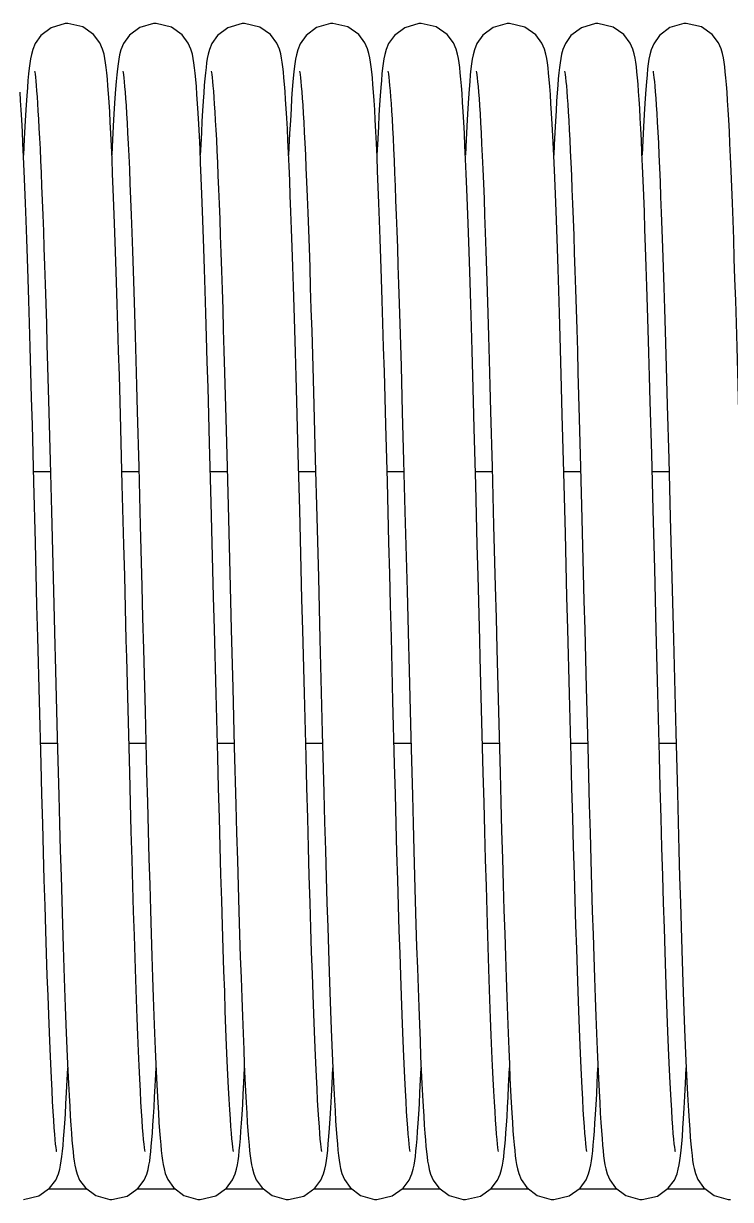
# Model space of a CAD drawing. Header units: millimetres. Extents: x 21899 to 38731, y -5425 to 3612.
# Drawn here: x 33346.3 to 33410.3, y -2765.4 to -2658.9 of the extents above; entities that cross this region are included whole.
import ezdxf

# ---------------------------------------------------------------- set-up
doc = ezdxf.new("R2010")
doc.units = ezdxf.units.MM

msp = doc.modelspace()

# ---------------------------------------------------------------- linework, layer by layer
at = {"color": 7, "linetype": 'Continuous'}
for p, q in [((33348.47, -2689.98), (33348.58, -2694.12)), ((33380.47, -2689.98), (33380.58, -2694.12)), ((33364.48, -2690.53), (33364.6, -2694.68)), ((33396.48, -2690.53), (33396.6, -2694.68)), ((33371.16, -2697.9), (33371.03, -2693.15)), ((33403.16, -2697.9), (33403.03, -2693.15)), ((33348.58, -2694.12), (33348.7, -2698.51)), ((33356.58, -2694.06), (33356.72, -2699.07)), ((33372.57, -2693.47), (33372.7, -2698.38)), ((33380.58, -2694.12), (33380.7, -2698.51)), ((33388.58, -2694.06), (33388.72, -2699.07)), ((33395.2, -2699.56), (33395.06, -2694.35)), ((33404.57, -2693.47), (33404.7, -2698.38)), ((33347.23, -2700.43), (33347.09, -2695.25)), ((33364.6, -2694.68), (33364.72, -2699.1)), ((33379.23, -2700.43), (33379.09, -2695.25)), ((33396.6, -2694.68), (33396.72, -2699.1)), ((33355.23, -2700.69), (33355.1, -2695.58)), ((33387.23, -2700.69), (33387.1, -2695.58)), ((33363.27, -2702.29), (33363.13, -2696.91)), ((33348.7, -2698.51), (33348.82, -2703.1)), ((33371.29, -2702.96), (33371.16, -2697.9)), ((33372.7, -2698.38), (33372.83, -2703.61)), ((33380.7, -2698.51), (33380.82, -2703.1)), ((33403.29, -2702.96), (33403.16, -2697.9)), ((33404.7, -2698.38), (33404.83, -2703.61)), ((33347.2, -2699.47), (33348.73, -2699.47)), ((33355.2, -2699.47), (33356.73, -2699.47)), ((33356.72, -2699.07), (33356.85, -2704.38)), ((33363.2, -2699.47), (33364.73, -2699.47)), ((33364.72, -2699.1), (33364.84, -2703.77)), ((33371.2, -2699.47), (33372.73, -2699.47)), ((33379.2, -2699.47), (33380.73, -2699.47)), ((33387.2, -2699.47), (33388.73, -2699.47)), ((33388.72, -2699.07), (33388.85, -2704.38)), ((33395.2, -2699.47), (33396.73, -2699.47)), ((33395.35, -2705.09), (33395.2, -2699.56)), ((33396.72, -2699.1), (33396.84, -2703.77)), ((33403.2, -2699.47), (33404.73, -2699.47)), ((33372.83, -2703.61), (33372.98, -2709.08)), ((33404.83, -2703.61), (33404.98, -2709.08)), ((33347.73, -2720.28), (33347.59, -2714.49)), ((33379.73, -2720.28), (33379.59, -2714.49)), ((33357.14, -2715.56), (33357.29, -2721.23)), ((33389.14, -2715.56), (33389.29, -2721.23)), ((33349.16, -2716.32), (33349.35, -2723.53)), ((33355.75, -2721.03), (33355.63, -2716.32)), ((33381.16, -2716.32), (33381.35, -2723.53)), ((33387.75, -2721.03), (33387.63, -2716.32)), ((33363.87, -2725.36), (33363.72, -2719.61)), ((33365.23, -2719.07), (33365.37, -2724.42)), ((33371.87, -2725.29), (33371.72, -2719.56)), ((33395.87, -2725.36), (33395.72, -2719.61)), ((33397.23, -2719.07), (33397.37, -2724.42)), ((33403.87, -2725.29), (33403.72, -2719.56)), ((33347.88, -2725.96), (33347.73, -2720.28)), ((33355.9, -2726.75), (33355.75, -2721.03)), ((33379.88, -2725.96), (33379.73, -2720.28)), ((33387.9, -2726.75), (33387.75, -2721.03)), ((33357.29, -2721.23), (33357.43, -2726.76)), ((33389.29, -2721.23), (33389.43, -2726.76)), ((33373.34, -2723.13), (33373.48, -2728.6)), ((33405.34, -2723.13), (33405.48, -2728.6)), ((33347.83, -2724.08), (33349.36, -2724.08)), ((33349.35, -2723.53), (33349.49, -2728.84)), ((33355.83, -2724.08), (33357.36, -2724.08)), ((33363.83, -2724.08), (33365.36, -2724.08)), ((33371.83, -2724.08), (33373.36, -2724.08)), ((33379.83, -2724.08), (33381.36, -2724.08)), ((33381.35, -2723.53), (33381.49, -2728.84)), ((33387.83, -2724.08), (33389.36, -2724.08)), ((33395.83, -2724.08), (33397.36, -2724.08)), ((33403.83, -2724.08), (33405.36, -2724.08)), ((33365.37, -2724.42), (33365.51, -2729.67)), ((33397.37, -2724.42), (33397.51, -2729.67)), ((33352.03, -2764.47), (33348.56, -2764.47)), ((33360.04, -2764.47), (33356.56, -2764.47)), ((33368.04, -2764.47), (33364.56, -2764.47)), ((33376.04, -2764.47), (33372.56, -2764.47)), ((33384.03, -2764.47), (33380.56, -2764.47)), ((33392.04, -2764.47), (33388.56, -2764.47)), ((33400.04, -2764.47), (33396.56, -2764.47)), ((33408.04, -2764.47), (33404.56, -2764.47))]:
    msp.add_line(p, q, dxfattribs=at)
for points in [[(33350.29, -2658.91), (33350.07, -2658.92), (33348.8, -2659.29), (33347.86, -2660), (33347.34, -2660.73), (33347.12, -2661.28), (33347, -2661.72), (33346.92, -2662.11), (33346.86, -2662.52), (33346.8, -2662.97), (33346.74, -2663.48), (33346.69, -2664.06), (33346.64, -2664.72)], [(33353.93, -2664.57), (33353.88, -2663.94), (33353.83, -2663.39), (33353.78, -2662.91), (33353.72, -2662.47), (33353.66, -2662.08), (33353.58, -2661.69), (33353.45, -2661.24), (33353.21, -2660.67), (33352.64, -2659.91), (33351.66, -2659.22), (33350.29, -2658.91)], [(33358.29, -2658.91), (33358.07, -2658.92), (33356.81, -2659.28), (33355.87, -2659.98), (33355.34, -2660.73), (33355.11, -2661.31), (33354.99, -2661.74), (33354.92, -2662.13), (33354.85, -2662.55), (33354.79, -2663.01), (33354.74, -2663.55), (33354.68, -2664.16), (33354.62, -2664.87)], [(33361.94, -2664.62), (33361.89, -2663.98), (33361.83, -2663.42), (33361.78, -2662.92), (33361.72, -2662.48), (33361.66, -2662.08), (33361.58, -2661.69), (33361.45, -2661.25), (33361.21, -2660.68), (33360.66, -2659.93), (33359.68, -2659.23), (33358.29, -2658.91)], [(33366.29, -2658.91), (33366.07, -2658.92), (33364.79, -2659.29), (33363.85, -2660), (33363.35, -2660.73), (33363.12, -2661.26), (33363, -2661.69), (33362.92, -2662.08), (33362.86, -2662.47), (33362.81, -2662.89), (33362.75, -2663.37), (33362.7, -2663.91), (33362.65, -2664.51), (33362.6, -2665.2)], [(33369.97, -2665.07), (33369.92, -2664.42), (33369.87, -2663.83), (33369.82, -2663.3), (33369.77, -2662.84), (33369.71, -2662.42), (33369.65, -2662.04), (33369.57, -2661.67), (33369.45, -2661.24), (33369.21, -2660.68), (33368.65, -2659.92), (33367.67, -2659.23), (33366.29, -2658.91)], [(33374.29, -2658.91), (33374.07, -2658.92), (33372.81, -2659.28), (33371.87, -2659.99), (33371.34, -2660.74), (33371.11, -2661.31), (33370.99, -2661.75), (33370.91, -2662.14), (33370.85, -2662.56), (33370.79, -2663.02), (33370.74, -2663.56), (33370.68, -2664.18), (33370.62, -2664.89)], [(33377.98, -2665.12), (33377.92, -2664.44), (33377.87, -2663.84), (33377.82, -2663.3), (33377.77, -2662.83), (33377.71, -2662.41), (33377.65, -2662.02), (33377.56, -2661.63), (33377.44, -2661.2), (33377.2, -2660.65), (33376.64, -2659.91), (33375.66, -2659.22), (33374.29, -2658.91)], [(33382.29, -2658.91), (33382.07, -2658.92), (33380.8, -2659.29), (33379.86, -2660), (33379.34, -2660.73), (33379.12, -2661.28), (33379, -2661.72), (33378.92, -2662.11), (33378.86, -2662.52), (33378.8, -2662.97), (33378.74, -2663.48), (33378.69, -2664.06), (33378.64, -2664.72)], [(33385.93, -2664.57), (33385.88, -2663.94), (33385.83, -2663.39), (33385.78, -2662.91), (33385.72, -2662.47), (33385.66, -2662.08), (33385.58, -2661.69), (33385.45, -2661.24), (33385.21, -2660.67), (33384.64, -2659.91), (33383.66, -2659.22), (33382.29, -2658.91)], [(33390.29, -2658.91), (33390.07, -2658.92), (33388.81, -2659.28), (33387.87, -2659.98), (33387.34, -2660.73), (33387.11, -2661.31), (33386.99, -2661.74), (33386.92, -2662.13), (33386.85, -2662.55), (33386.79, -2663.01), (33386.74, -2663.55), (33386.68, -2664.16), (33386.62, -2664.87)], [(33393.94, -2664.62), (33393.89, -2663.98), (33393.83, -2663.42), (33393.78, -2662.92), (33393.72, -2662.48), (33393.66, -2662.08), (33393.58, -2661.69), (33393.45, -2661.25), (33393.21, -2660.68), (33392.66, -2659.93), (33391.68, -2659.23), (33390.29, -2658.91)], [(33398.29, -2658.91), (33398.07, -2658.92), (33396.79, -2659.29), (33395.85, -2660), (33395.35, -2660.73), (33395.12, -2661.26), (33395, -2661.69), (33394.92, -2662.08), (33394.86, -2662.47), (33394.81, -2662.89), (33394.75, -2663.37), (33394.7, -2663.91), (33394.65, -2664.51), (33394.6, -2665.2)], [(33401.97, -2665.07), (33401.92, -2664.42), (33401.87, -2663.83), (33401.82, -2663.3), (33401.77, -2662.84), (33401.71, -2662.42), (33401.65, -2662.04), (33401.57, -2661.67), (33401.45, -2661.24), (33401.21, -2660.68), (33400.65, -2659.92), (33399.67, -2659.23), (33398.29, -2658.91)], [(33406.29, -2658.91), (33406.07, -2658.92), (33404.81, -2659.28), (33403.87, -2659.99), (33403.34, -2660.74), (33403.11, -2661.31), (33402.99, -2661.75), (33402.91, -2662.14), (33402.85, -2662.56), (33402.79, -2663.02), (33402.74, -2663.56), (33402.68, -2664.18), (33402.62, -2664.89)], [(33409.98, -2665.12), (33409.92, -2664.44), (33409.87, -2663.84), (33409.82, -2663.3), (33409.77, -2662.83), (33409.71, -2662.41), (33409.65, -2662.02), (33409.56, -2661.63), (33409.44, -2661.2), (33409.2, -2660.65), (33408.64, -2659.91), (33407.66, -2659.22), (33406.29, -2658.91)], [(33347.28, -2663.23), (33347.28, -2663.24), (33347.3, -2663.33), (33347.33, -2663.51), (33347.36, -2663.78), (33347.4, -2664.12), (33347.43, -2664.52), (33347.47, -2665), (33347.52, -2665.54), (33347.56, -2666.15), (33347.6, -2666.83), (33347.65, -2667.58), (33347.69, -2668.4), (33347.74, -2669.29), (33347.79, -2670.26), (33347.83, -2671.31), (33347.88, -2672.43), (33347.93, -2673.63), (33347.98, -2674.92), (33348.03, -2676.28), (33348.09, -2677.72), (33348.14, -2679.24), (33348.19, -2680.84), (33348.25, -2682.52), (33348.3, -2684.27), (33348.36, -2686.1), (33348.41, -2688.01), (33348.47, -2689.98)], [(33355.28, -2663.24), (33355.3, -2663.35), (33355.33, -2663.55), (33355.36, -2663.83), (33355.4, -2664.18), (33355.44, -2664.61), (33355.48, -2665.12), (33355.53, -2665.69), (33355.57, -2666.35), (33355.62, -2667.09), (33355.67, -2667.91), (33355.71, -2668.81), (33355.76, -2669.82), (33355.82, -2670.91), (33355.87, -2672.1), (33355.92, -2673.39), (33355.98, -2674.78), (33356.03, -2676.26), (33356.09, -2677.84), (33356.15, -2679.52), (33356.21, -2681.3), (33356.27, -2683.18), (33356.33, -2685.15), (33356.39, -2687.23), (33356.45, -2689.41), (33356.52, -2691.69), (33356.58, -2694.06)], [(33363.28, -2663.24), (33363.3, -2663.34), (33363.33, -2663.53), (33363.36, -2663.8), (33363.4, -2664.15), (33363.44, -2664.57), (33363.48, -2665.05), (33363.52, -2665.61), (33363.56, -2666.23), (33363.61, -2666.92), (33363.65, -2667.69), (33363.7, -2668.53), (33363.75, -2669.44), (33363.79, -2670.44), (33363.84, -2671.51), (33363.89, -2672.67), (33363.94, -2673.91), (33363.99, -2675.23), (33364.05, -2676.63), (33364.1, -2678.11), (33364.15, -2679.67), (33364.21, -2681.31), (33364.26, -2683.01), (33364.32, -2684.79), (33364.37, -2686.63), (33364.43, -2688.55), (33364.48, -2690.53)], [(33371.28, -2663.24), (33371.3, -2663.35), (33371.33, -2663.54), (33371.36, -2663.82), (33371.4, -2664.17), (33371.44, -2664.6), (33371.48, -2665.1), (33371.53, -2665.67), (33371.57, -2666.32), (33371.62, -2667.05), (33371.66, -2667.86), (33371.71, -2668.75), (33371.76, -2669.74), (33371.81, -2670.81), (33371.86, -2671.98), (33371.92, -2673.24), (33371.97, -2674.6), (33372.02, -2676.05), (33372.08, -2677.6), (33372.14, -2679.24), (33372.2, -2680.99), (33372.25, -2682.82), (33372.31, -2684.76), (33372.38, -2686.79), (33372.44, -2688.92), (33372.5, -2691.15), (33372.57, -2693.47)], [(33379.28, -2663.23), (33379.28, -2663.24), (33379.3, -2663.33), (33379.33, -2663.51), (33379.36, -2663.78), (33379.4, -2664.12), (33379.43, -2664.52), (33379.47, -2665), (33379.52, -2665.54), (33379.56, -2666.15), (33379.6, -2666.83), (33379.65, -2667.58), (33379.69, -2668.4), (33379.74, -2669.29), (33379.79, -2670.26), (33379.83, -2671.31), (33379.88, -2672.43), (33379.93, -2673.63), (33379.98, -2674.92), (33380.03, -2676.28), (33380.09, -2677.72), (33380.14, -2679.24), (33380.19, -2680.84), (33380.25, -2682.52), (33380.3, -2684.27), (33380.36, -2686.1), (33380.41, -2688.01), (33380.47, -2689.98)], [(33387.28, -2663.24), (33387.3, -2663.35), (33387.33, -2663.55), (33387.36, -2663.83), (33387.4, -2664.18), (33387.44, -2664.61), (33387.48, -2665.12), (33387.53, -2665.69), (33387.57, -2666.35), (33387.62, -2667.09), (33387.67, -2667.91), (33387.71, -2668.81), (33387.76, -2669.82), (33387.82, -2670.91), (33387.87, -2672.1), (33387.92, -2673.39), (33387.98, -2674.78), (33388.03, -2676.26), (33388.09, -2677.84), (33388.15, -2679.52), (33388.21, -2681.3), (33388.27, -2683.18), (33388.33, -2685.15), (33388.39, -2687.23), (33388.45, -2689.41), (33388.52, -2691.69), (33388.58, -2694.06)], [(33395.28, -2663.24), (33395.3, -2663.34), (33395.33, -2663.53), (33395.36, -2663.8), (33395.4, -2664.15), (33395.44, -2664.57), (33395.48, -2665.05), (33395.52, -2665.61), (33395.56, -2666.23), (33395.61, -2666.92), (33395.65, -2667.69), (33395.7, -2668.53), (33395.75, -2669.44), (33395.79, -2670.44), (33395.84, -2671.51), (33395.89, -2672.67), (33395.94, -2673.91), (33395.99, -2675.23), (33396.05, -2676.63), (33396.1, -2678.11), (33396.15, -2679.67), (33396.21, -2681.31), (33396.26, -2683.01), (33396.32, -2684.79), (33396.37, -2686.63), (33396.43, -2688.55), (33396.48, -2690.53)], [(33403.28, -2663.24), (33403.3, -2663.35), (33403.33, -2663.54), (33403.36, -2663.82), (33403.4, -2664.17), (33403.44, -2664.6), (33403.48, -2665.1), (33403.53, -2665.67), (33403.57, -2666.32), (33403.62, -2667.05), (33403.66, -2667.86), (33403.71, -2668.75), (33403.76, -2669.74), (33403.81, -2670.81), (33403.86, -2671.98), (33403.92, -2673.24), (33403.97, -2674.6), (33404.02, -2676.05), (33404.08, -2677.6), (33404.14, -2679.24), (33404.2, -2680.99), (33404.25, -2682.82), (33404.31, -2684.76), (33404.38, -2686.79), (33404.44, -2688.92), (33404.5, -2691.15), (33404.57, -2693.47)], [(33355.1, -2695.58), (33355.03, -2693.14), (33354.97, -2690.8), (33354.9, -2688.55), (33354.84, -2686.39), (33354.78, -2684.33), (33354.71, -2682.35), (33354.65, -2680.48), (33354.59, -2678.7), (33354.54, -2677.01), (33354.48, -2675.42), (33354.42, -2673.92), (33354.36, -2672.52), (33354.31, -2671.21), (33354.25, -2670), (33354.2, -2668.87), (33354.14, -2667.84), (33354.09, -2666.9), (33354.04, -2666.04), (33353.99, -2665.26), (33353.93, -2664.57)], [(33363.13, -2696.91), (33363.06, -2694.35), (33363, -2691.89), (33362.93, -2689.54), (33362.86, -2687.29), (33362.8, -2685.14), (33362.74, -2683.09), (33362.68, -2681.15), (33362.62, -2679.3), (33362.56, -2677.56), (33362.5, -2675.91), (33362.44, -2674.36), (33362.38, -2672.9), (33362.32, -2671.54), (33362.27, -2670.27), (33362.21, -2669.1), (33362.15, -2668.02), (33362.1, -2667.04), (33362.04, -2666.15), (33361.99, -2665.34), (33361.94, -2664.62)], [(33387.1, -2695.58), (33387.03, -2693.14), (33386.97, -2690.8), (33386.9, -2688.55), (33386.84, -2686.39), (33386.78, -2684.33), (33386.71, -2682.35), (33386.65, -2680.48), (33386.59, -2678.7), (33386.54, -2677.01), (33386.48, -2675.42), (33386.42, -2673.92), (33386.36, -2672.52), (33386.31, -2671.21), (33386.25, -2670), (33386.2, -2668.87), (33386.14, -2667.84), (33386.09, -2666.9), (33386.04, -2666.04), (33385.99, -2665.26), (33385.93, -2664.57)], [(33395.06, -2694.35), (33395, -2691.89), (33394.93, -2689.54), (33394.86, -2687.29), (33394.8, -2685.14), (33394.74, -2683.09), (33394.68, -2681.15), (33394.62, -2679.3), (33394.56, -2677.56), (33394.5, -2675.91), (33394.44, -2674.36), (33394.38, -2672.9), (33394.32, -2671.54), (33394.27, -2670.27), (33394.21, -2669.1), (33394.15, -2668.02), (33394.1, -2667.04), (33394.04, -2666.15), (33393.99, -2665.34), (33393.94, -2664.62)], [(33347.09, -2695.25), (33347.02, -2692.8), (33346.96, -2690.46), (33346.89, -2688.21), (33346.83, -2686.05), (33346.77, -2684), (33346.7, -2682.05), (33346.64, -2680.19), (33346.59, -2678.43), (33346.53, -2676.75), (33346.47, -2675.18), (33346.41, -2673.69), (33346.35, -2672.3), (33346.3, -2671), (33346.24, -2669.79), (33346.19, -2668.68), (33346.13, -2667.65), (33346.08, -2666.72), (33346.03, -2665.88), (33345.98, -2665.12)], [(33346.64, -2664.72), (33346.58, -2665.46), (33346.53, -2666.29), (33346.47, -2667.21), (33346.42, -2668.23), (33346.36, -2669.35), (33346.29, -2670.83)], [(33354.62, -2664.87), (33354.57, -2665.68), (33354.51, -2666.6), (33354.45, -2667.64), (33354.39, -2668.8), (33354.32, -2670.08), (33354.29, -2670.84)], [(33362.6, -2665.2), (33362.55, -2665.96), (33362.5, -2666.81), (33362.44, -2667.75), (33362.39, -2668.77), (33362.33, -2669.89), (33362.29, -2670.84)], [(33371.03, -2693.15), (33370.97, -2690.89), (33370.91, -2688.72), (33370.85, -2686.63), (33370.79, -2684.64), (33370.73, -2682.73), (33370.67, -2680.91), (33370.61, -2679.17), (33370.55, -2677.53), (33370.5, -2675.97), (33370.44, -2674.5), (33370.39, -2673.12), (33370.33, -2671.82), (33370.28, -2670.61), (33370.23, -2669.49), (33370.18, -2668.44), (33370.12, -2667.48), (33370.07, -2666.6), (33370.02, -2665.8), (33369.97, -2665.07)], [(33370.62, -2664.89), (33370.56, -2665.71), (33370.51, -2666.64), (33370.45, -2667.69), (33370.38, -2668.86), (33370.32, -2670.15), (33370.29, -2670.84)], [(33379.09, -2695.25), (33379.02, -2692.8), (33378.96, -2690.46), (33378.89, -2688.21), (33378.83, -2686.05), (33378.77, -2684), (33378.7, -2682.05), (33378.64, -2680.19), (33378.59, -2678.43), (33378.53, -2676.75), (33378.47, -2675.18), (33378.41, -2673.69), (33378.35, -2672.3), (33378.3, -2671), (33378.24, -2669.79), (33378.19, -2668.68), (33378.13, -2667.65), (33378.08, -2666.72), (33378.03, -2665.88), (33377.98, -2665.12)], [(33378.64, -2664.72), (33378.58, -2665.46), (33378.53, -2666.29), (33378.47, -2667.21), (33378.42, -2668.23), (33378.36, -2669.35), (33378.29, -2670.83)], [(33386.62, -2664.87), (33386.57, -2665.68), (33386.51, -2666.6), (33386.45, -2667.64), (33386.39, -2668.8), (33386.32, -2670.08), (33386.29, -2670.84)], [(33394.6, -2665.2), (33394.55, -2665.96), (33394.5, -2666.81), (33394.44, -2667.75), (33394.39, -2668.77), (33394.33, -2669.89), (33394.29, -2670.84)], [(33403.03, -2693.15), (33402.97, -2690.89), (33402.91, -2688.72), (33402.85, -2686.63), (33402.79, -2684.64), (33402.73, -2682.73), (33402.67, -2680.91), (33402.61, -2679.17), (33402.55, -2677.53), (33402.5, -2675.97), (33402.44, -2674.5), (33402.39, -2673.12), (33402.33, -2671.82), (33402.28, -2670.61), (33402.23, -2669.49), (33402.18, -2668.44), (33402.12, -2667.48), (33402.07, -2666.6), (33402.02, -2665.8), (33401.97, -2665.07)], [(33402.62, -2664.89), (33402.56, -2665.71), (33402.51, -2666.64), (33402.45, -2667.69), (33402.38, -2668.86), (33402.32, -2670.15), (33402.29, -2670.84)], [(33411.09, -2695.25), (33411.02, -2692.8), (33410.96, -2690.46), (33410.89, -2688.21), (33410.83, -2686.05), (33410.77, -2684), (33410.7, -2682.05), (33410.64, -2680.19), (33410.59, -2678.43), (33410.53, -2676.75), (33410.47, -2675.18), (33410.41, -2673.69), (33410.35, -2672.3), (33410.3, -2671), (33410.24, -2669.79), (33410.19, -2668.68), (33410.13, -2667.65), (33410.08, -2666.72), (33410.03, -2665.88), (33409.98, -2665.12)], [(33347.59, -2714.49), (33347.51, -2711.6), (33347.44, -2708.74), (33347.37, -2705.91), (33347.23, -2700.43)], [(33355.45, -2708.94), (33355.37, -2706.12), (33355.23, -2700.69)], [(33379.59, -2714.49), (33379.51, -2711.6), (33379.44, -2708.74), (33379.37, -2705.91), (33379.23, -2700.43)], [(33387.45, -2708.94), (33387.37, -2706.12), (33387.23, -2700.69)], [(33363.72, -2719.61), (33363.57, -2713.76), (33363.49, -2710.84), (33363.27, -2702.29)], [(33371.72, -2719.56), (33371.57, -2713.84), (33371.5, -2711.04), (33371.43, -2708.29), (33371.29, -2702.96)], [(33403.72, -2719.56), (33403.57, -2713.84), (33403.5, -2711.04), (33403.43, -2708.29), (33403.29, -2702.96)], [(33348.82, -2703.1), (33349.01, -2710.3), (33349.07, -2712.76), (33349.13, -2715.24), (33349.16, -2716.32)], [(33364.84, -2703.77), (33364.96, -2708.68), (33365.03, -2711.21), (33365.1, -2713.79), (33365.23, -2719.07)], [(33380.82, -2703.1), (33381.01, -2710.3), (33381.07, -2712.76), (33381.13, -2715.24), (33381.16, -2716.32)], [(33396.84, -2703.77), (33396.96, -2708.68), (33397.03, -2711.21), (33397.1, -2713.79), (33397.23, -2719.07)], [(33356.85, -2704.38), (33357, -2709.91), (33357.07, -2712.73), (33357.14, -2715.56)], [(33388.85, -2704.38), (33389, -2709.91), (33389.07, -2712.73), (33389.14, -2715.56)], [(33395.72, -2719.61), (33395.57, -2713.76), (33395.49, -2710.84), (33395.35, -2705.09)], [(33355.63, -2716.32), (33355.59, -2714.75), (33355.45, -2708.94)], [(33372.98, -2709.08), (33373.12, -2714.68), (33373.34, -2723.13)], [(33387.63, -2716.32), (33387.59, -2714.75), (33387.45, -2708.94)], [(33404.98, -2709.08), (33405.12, -2714.68), (33405.34, -2723.13)], [(33373.3, -2761.08), (33373.29, -2761.07), (33373.27, -2760.93), (33373.24, -2760.69), (33373.2, -2760.36), (33373.16, -2759.94), (33373.11, -2759.43), (33373.07, -2758.83), (33373.02, -2758.13), (33372.97, -2757.32), (33372.91, -2756.42), (33372.86, -2755.4), (33372.8, -2754.27), (33372.75, -2753.03), (33372.69, -2751.68), (33372.63, -2750.2), (33372.57, -2748.6), (33372.51, -2746.87), (33372.44, -2745.01), (33372.37, -2743), (33372.31, -2740.84), (33372.24, -2738.54), (33372.16, -2736.1), (33372.09, -2733.53), (33372.02, -2730.87), (33371.94, -2728.11), (33371.87, -2725.29)], [(33405.3, -2761.08), (33405.29, -2761.07), (33405.27, -2760.93), (33405.24, -2760.69), (33405.2, -2760.36), (33405.16, -2759.94), (33405.11, -2759.43), (33405.07, -2758.83), (33405.02, -2758.13), (33404.97, -2757.32), (33404.91, -2756.42), (33404.86, -2755.4), (33404.8, -2754.27), (33404.75, -2753.03), (33404.69, -2751.68), (33404.63, -2750.2), (33404.57, -2748.6), (33404.51, -2746.87), (33404.44, -2745.01), (33404.37, -2743), (33404.31, -2740.84), (33404.24, -2738.54), (33404.16, -2736.1), (33404.09, -2733.53), (33404.02, -2730.87), (33403.94, -2728.11), (33403.87, -2725.29)], [(33349.3, -2761.08), (33349.29, -2761.07), (33349.27, -2760.94), (33349.24, -2760.71), (33349.2, -2760.39), (33349.16, -2759.99), (33349.12, -2759.5), (33349.07, -2758.92), (33349.03, -2758.23), (33348.97, -2757.45), (33348.92, -2756.54), (33348.87, -2755.53), (33348.81, -2754.39), (33348.75, -2753.14), (33348.69, -2751.78), (33348.63, -2750.3), (33348.57, -2748.7), (33348.51, -2746.98), (33348.44, -2745.13), (33348.38, -2743.15), (33348.31, -2741.05), (33348.24, -2738.82), (33348.17, -2736.46), (33348.1, -2733.99), (33348.03, -2731.4), (33347.96, -2728.72), (33347.88, -2725.96)], [(33365.3, -2761.08), (33365.29, -2761.07), (33365.27, -2760.93), (33365.24, -2760.69), (33365.2, -2760.35), (33365.16, -2759.93), (33365.11, -2759.42), (33365.07, -2758.81), (33365.02, -2758.1), (33364.96, -2757.28), (33364.91, -2756.34), (33364.86, -2755.29), (33364.8, -2754.13), (33364.74, -2752.85), (33364.68, -2751.46), (33364.62, -2749.95), (33364.56, -2748.33), (33364.5, -2746.58), (33364.43, -2744.71), (33364.37, -2742.72), (33364.3, -2740.6), (33364.23, -2738.35), (33364.16, -2735.97), (33364.09, -2733.47), (33364.02, -2730.86), (33363.94, -2728.15), (33363.87, -2725.36)], [(33381.3, -2761.08), (33381.29, -2761.07), (33381.27, -2760.94), (33381.24, -2760.71), (33381.2, -2760.39), (33381.16, -2759.99), (33381.12, -2759.5), (33381.07, -2758.92), (33381.03, -2758.23), (33380.97, -2757.45), (33380.92, -2756.54), (33380.87, -2755.53), (33380.81, -2754.39), (33380.75, -2753.14), (33380.69, -2751.78), (33380.63, -2750.3), (33380.57, -2748.7), (33380.51, -2746.98), (33380.44, -2745.13), (33380.38, -2743.15), (33380.31, -2741.05), (33380.24, -2738.82), (33380.17, -2736.46), (33380.1, -2733.99), (33380.03, -2731.4), (33379.96, -2728.72), (33379.88, -2725.96)], [(33397.3, -2761.08), (33397.29, -2761.07), (33397.27, -2760.93), (33397.24, -2760.69), (33397.2, -2760.35), (33397.16, -2759.93), (33397.11, -2759.42), (33397.07, -2758.81), (33397.02, -2758.1), (33396.96, -2757.28), (33396.91, -2756.34), (33396.86, -2755.29), (33396.8, -2754.13), (33396.74, -2752.85), (33396.68, -2751.46), (33396.62, -2749.95), (33396.56, -2748.33), (33396.5, -2746.58), (33396.43, -2744.71), (33396.37, -2742.72), (33396.3, -2740.6), (33396.23, -2738.35), (33396.16, -2735.97), (33396.09, -2733.47), (33396.02, -2730.86), (33395.94, -2728.15), (33395.87, -2725.36)], [(33357.29, -2761.07), (33357.3, -2761.08), (33357.3, -2761.07), (33357.27, -2760.95), (33357.24, -2760.72), (33357.21, -2760.4), (33357.16, -2759.99), (33357.12, -2759.5), (33357.07, -2758.91), (33357.03, -2758.23), (33356.98, -2757.45), (33356.92, -2756.57), (33356.87, -2755.59), (33356.82, -2754.5), (33356.76, -2753.3), (33356.7, -2751.98), (33356.64, -2750.54), (33356.58, -2748.98), (33356.52, -2747.29), (33356.46, -2745.49), (33356.39, -2743.56), (33356.33, -2741.5), (33356.26, -2739.33), (33356.19, -2737.03), (33356.12, -2734.62), (33356.05, -2732.1), (33355.98, -2729.48), (33355.9, -2726.75)], [(33357.43, -2726.76), (33357.5, -2729.44), (33357.57, -2732.04), (33357.64, -2734.54), (33357.71, -2736.93), (33357.78, -2739.2), (33357.85, -2741.35), (33357.91, -2743.38), (33357.98, -2745.3), (33358.04, -2747.1), (33358.1, -2748.78), (33358.16, -2750.35), (33358.22, -2751.81), (33358.28, -2753.17), (33358.33, -2754.42), (33358.39, -2755.57), (33358.44, -2756.62), (33358.5, -2757.57), (33358.55, -2758.43), (33358.6, -2759.19)], [(33389.29, -2761.07), (33389.3, -2761.08), (33389.3, -2761.07), (33389.27, -2760.95), (33389.24, -2760.72), (33389.21, -2760.4), (33389.16, -2759.99), (33389.12, -2759.5), (33389.07, -2758.91), (33389.03, -2758.23), (33388.98, -2757.45), (33388.92, -2756.57), (33388.87, -2755.59), (33388.82, -2754.5), (33388.76, -2753.3), (33388.7, -2751.98), (33388.64, -2750.54), (33388.58, -2748.98), (33388.52, -2747.29), (33388.46, -2745.49), (33388.39, -2743.56), (33388.33, -2741.5), (33388.26, -2739.33), (33388.19, -2737.03), (33388.12, -2734.62), (33388.05, -2732.1), (33387.98, -2729.48), (33387.9, -2726.75)], [(33389.43, -2726.76), (33389.5, -2729.44), (33389.57, -2732.04), (33389.64, -2734.54), (33389.71, -2736.93), (33389.78, -2739.2), (33389.85, -2741.35), (33389.91, -2743.38), (33389.98, -2745.3), (33390.04, -2747.1), (33390.1, -2748.78), (33390.16, -2750.35), (33390.22, -2751.81), (33390.28, -2753.17), (33390.33, -2754.42), (33390.39, -2755.57), (33390.44, -2756.62), (33390.5, -2757.57), (33390.55, -2758.43), (33390.6, -2759.19)], [(33349.49, -2728.84), (33349.56, -2731.37), (33349.62, -2733.8), (33349.69, -2736.14), (33349.76, -2738.37), (33349.82, -2740.5), (33349.88, -2742.53), (33349.95, -2744.45), (33350.01, -2746.27), (33350.07, -2747.97), (33350.13, -2749.57), (33350.19, -2751.06), (33350.24, -2752.45), (33350.3, -2753.74), (33350.36, -2754.92), (33350.41, -2756.01), (33350.47, -2756.99), (33350.52, -2757.88), (33350.57, -2758.69), (33350.62, -2759.4)], [(33373.48, -2728.6), (33373.55, -2731.23), (33373.62, -2733.77), (33373.69, -2736.21), (33373.76, -2738.54), (33373.83, -2740.75), (33373.89, -2742.83), (33373.96, -2744.8), (33374.02, -2746.64), (33374.08, -2748.37), (33374.14, -2749.98), (33374.2, -2751.48), (33374.26, -2752.87), (33374.32, -2754.16), (33374.38, -2755.34), (33374.43, -2756.42), (33374.49, -2757.4), (33374.54, -2758.29), (33374.6, -2759.08), (33374.65, -2759.78)], [(33381.49, -2728.84), (33381.56, -2731.37), (33381.62, -2733.8), (33381.69, -2736.14), (33381.76, -2738.37), (33381.82, -2740.5), (33381.88, -2742.53), (33381.95, -2744.45), (33382.01, -2746.27), (33382.07, -2747.97), (33382.13, -2749.57), (33382.19, -2751.06), (33382.24, -2752.45), (33382.3, -2753.74), (33382.36, -2754.92), (33382.41, -2756.01), (33382.47, -2756.99), (33382.52, -2757.88), (33382.57, -2758.69), (33382.62, -2759.4)], [(33405.48, -2728.6), (33405.55, -2731.23), (33405.62, -2733.77), (33405.69, -2736.21), (33405.76, -2738.54), (33405.83, -2740.75), (33405.89, -2742.83), (33405.96, -2744.8), (33406.02, -2746.64), (33406.08, -2748.37), (33406.14, -2749.98), (33406.2, -2751.48), (33406.26, -2752.87), (33406.32, -2754.16), (33406.38, -2755.34), (33406.43, -2756.42), (33406.49, -2757.4), (33406.54, -2758.29), (33406.6, -2759.08), (33406.65, -2759.78)], [(33365.51, -2729.67), (33365.58, -2732.21), (33365.65, -2734.67), (33365.72, -2737.04), (33365.78, -2739.29), (33365.85, -2741.42), (33365.91, -2743.44), (33365.98, -2745.35), (33366.04, -2747.14), (33366.1, -2748.82), (33366.16, -2750.39), (33366.22, -2751.84), (33366.28, -2753.2), (33366.33, -2754.45), (33366.39, -2755.59), (33366.45, -2756.64), (33366.5, -2757.59), (33366.55, -2758.44), (33366.61, -2759.2)], [(33397.51, -2729.67), (33397.58, -2732.21), (33397.65, -2734.67), (33397.72, -2737.04), (33397.78, -2739.29), (33397.85, -2741.42), (33397.91, -2743.44), (33397.98, -2745.35), (33398.04, -2747.14), (33398.1, -2748.82), (33398.16, -2750.39), (33398.22, -2751.84), (33398.28, -2753.2), (33398.33, -2754.45), (33398.39, -2755.59), (33398.45, -2756.64), (33398.5, -2757.59), (33398.55, -2758.44), (33398.61, -2759.2)], [(33349.97, -2759.26), (33350.02, -2758.51), (33350.08, -2757.68), (33350.13, -2756.75), (33350.18, -2755.71), (33350.24, -2754.57), (33350.29, -2753.49)], [(33357.96, -2759.38), (33358.01, -2758.68), (33358.06, -2757.9), (33358.11, -2757.06), (33358.16, -2756.14), (33358.21, -2755.14), (33358.27, -2754.06), (33358.29, -2753.49)], [(33365.97, -2759.24), (33366.02, -2758.51), (33366.07, -2757.71), (33366.13, -2756.82), (33366.18, -2755.87), (33366.23, -2754.83), (33366.29, -2753.49)], [(33373.94, -2759.7), (33373.99, -2758.94), (33374.05, -2758.08), (33374.11, -2757.13), (33374.17, -2756.07), (33374.22, -2754.91), (33374.29, -2753.49)], [(33381.97, -2759.26), (33382.02, -2758.51), (33382.08, -2757.68), (33382.13, -2756.75), (33382.18, -2755.71), (33382.24, -2754.57), (33382.29, -2753.49)], [(33389.96, -2759.38), (33390.01, -2758.68), (33390.06, -2757.9), (33390.11, -2757.06), (33390.16, -2756.14), (33390.21, -2755.14), (33390.27, -2754.06), (33390.29, -2753.49)], [(33397.97, -2759.24), (33398.02, -2758.51), (33398.07, -2757.71), (33398.13, -2756.82), (33398.18, -2755.87), (33398.23, -2754.83), (33398.29, -2753.49)], [(33405.94, -2759.7), (33405.99, -2758.94), (33406.05, -2758.08), (33406.11, -2757.13), (33406.17, -2756.07), (33406.22, -2754.91), (33406.29, -2753.49)], [(33346.29, -2765.41), (33347.67, -2765.09), (33348.65, -2764.4), (33349.21, -2763.65), (33349.45, -2763.09), (33349.57, -2762.67), (33349.65, -2762.3), (33349.71, -2761.92), (33349.77, -2761.51), (33349.82, -2761.04), (33349.87, -2760.52), (33349.92, -2759.93), (33349.97, -2759.26)], [(33350.62, -2759.4), (33350.67, -2760.04), (33350.72, -2760.6), (33350.77, -2761.1), (33350.82, -2761.54), (33350.87, -2761.94), (33350.94, -2762.32), (33351.02, -2762.7), (33351.14, -2763.12), (33351.37, -2763.65), (33351.89, -2764.37), (33352.83, -2765.06), (33354.1, -2765.41), (33354.29, -2765.41)], [(33354.29, -2765.41), (33355.66, -2765.1), (33356.64, -2764.41), (33357.2, -2763.67), (33357.44, -2763.11), (33357.57, -2762.69), (33357.64, -2762.32), (33357.71, -2761.94), (33357.76, -2761.54), (33357.81, -2761.09), (33357.86, -2760.58), (33357.91, -2760.01), (33357.96, -2759.38)], [(33358.6, -2759.19), (33358.66, -2759.87), (33358.71, -2760.47), (33358.76, -2760.99), (33358.81, -2761.46), (33358.86, -2761.87), (33358.93, -2762.26), (33359.01, -2762.65), (33359.12, -2763.07), (33359.35, -2763.61), (33359.86, -2764.33), (33360.8, -2765.04), (33362.07, -2765.41), (33362.29, -2765.41)], [(33362.29, -2765.41), (33363.69, -2765.09), (33364.67, -2764.39), (33365.22, -2763.64), (33365.45, -2763.08), (33365.57, -2762.66), (33365.65, -2762.28), (33365.71, -2761.9), (33365.77, -2761.48), (33365.82, -2761.01), (33365.87, -2760.48), (33365.92, -2759.89), (33365.97, -2759.24)], [(33366.61, -2759.2), (33366.66, -2759.88), (33366.71, -2760.48), (33366.76, -2761), (33366.81, -2761.47), (33366.87, -2761.88), (33366.93, -2762.27), (33367.01, -2762.65), (33367.13, -2763.08), (33367.36, -2763.62), (33367.88, -2764.35), (33368.81, -2765.05), (33370.08, -2765.41), (33370.29, -2765.41)], [(33378.29, -2765.41), (33379.67, -2765.09), (33380.65, -2764.4), (33381.21, -2763.65), (33381.45, -2763.09), (33381.57, -2762.67), (33381.65, -2762.3), (33381.71, -2761.92), (33381.77, -2761.51), (33381.82, -2761.04), (33381.87, -2760.52), (33381.92, -2759.93), (33381.97, -2759.26)], [(33382.62, -2759.4), (33382.67, -2760.04), (33382.72, -2760.6), (33382.77, -2761.1), (33382.82, -2761.54), (33382.87, -2761.94), (33382.94, -2762.32), (33383.02, -2762.7), (33383.14, -2763.12), (33383.37, -2763.65), (33383.89, -2764.37), (33384.83, -2765.06), (33386.1, -2765.41), (33386.29, -2765.41)], [(33386.29, -2765.41), (33387.66, -2765.1), (33388.64, -2764.41), (33389.2, -2763.67), (33389.44, -2763.11), (33389.57, -2762.69), (33389.64, -2762.32), (33389.71, -2761.94), (33389.76, -2761.54), (33389.81, -2761.09), (33389.86, -2760.58), (33389.91, -2760.01), (33389.96, -2759.38)], [(33390.6, -2759.19), (33390.66, -2759.87), (33390.71, -2760.47), (33390.76, -2760.99), (33390.81, -2761.46), (33390.86, -2761.87), (33390.93, -2762.26), (33391.01, -2762.65), (33391.12, -2763.07), (33391.35, -2763.61), (33391.86, -2764.33), (33392.8, -2765.04), (33394.07, -2765.41), (33394.29, -2765.41)], [(33394.29, -2765.41), (33395.69, -2765.09), (33396.67, -2764.39), (33397.22, -2763.64), (33397.45, -2763.08), (33397.57, -2762.66), (33397.65, -2762.28), (33397.71, -2761.9), (33397.77, -2761.48), (33397.82, -2761.01), (33397.87, -2760.48), (33397.92, -2759.89), (33397.97, -2759.24)], [(33398.61, -2759.2), (33398.66, -2759.88), (33398.71, -2760.48), (33398.76, -2761), (33398.81, -2761.47), (33398.87, -2761.88), (33398.93, -2762.27), (33399.01, -2762.65), (33399.13, -2763.08), (33399.36, -2763.62), (33399.88, -2764.35), (33400.81, -2765.05), (33402.08, -2765.41), (33402.29, -2765.41)], [(33370.29, -2765.41), (33371.67, -2765.1), (33372.65, -2764.4), (33373.21, -2763.66), (33373.45, -2763.1), (33373.57, -2762.67), (33373.65, -2762.29), (33373.71, -2761.89), (33373.77, -2761.45), (33373.83, -2760.94), (33373.88, -2760.36), (33373.94, -2759.7)], [(33374.65, -2759.78), (33374.7, -2760.4), (33374.75, -2760.94), (33374.81, -2761.42), (33374.86, -2761.85), (33374.92, -2762.24), (33375, -2762.62), (33375.12, -2763.05), (33375.35, -2763.6), (33375.86, -2764.34), (33376.8, -2765.04), (33378.07, -2765.41), (33378.29, -2765.41)], [(33402.29, -2765.41), (33403.67, -2765.1), (33404.65, -2764.4), (33405.21, -2763.66), (33405.45, -2763.1), (33405.57, -2762.67), (33405.65, -2762.29), (33405.71, -2761.89), (33405.77, -2761.45), (33405.83, -2760.94), (33405.88, -2760.36), (33405.94, -2759.7)], [(33406.65, -2759.78), (33406.7, -2760.4), (33406.75, -2760.94), (33406.81, -2761.42), (33406.86, -2761.85), (33406.92, -2762.24), (33407, -2762.62), (33407.12, -2763.05), (33407.35, -2763.6), (33407.86, -2764.34), (33408.8, -2765.04), (33410.07, -2765.41), (33410.29, -2765.41)]]:
    msp.add_lwpolyline(points, dxfattribs=at)

doc.saveas('drawing.dxf')
